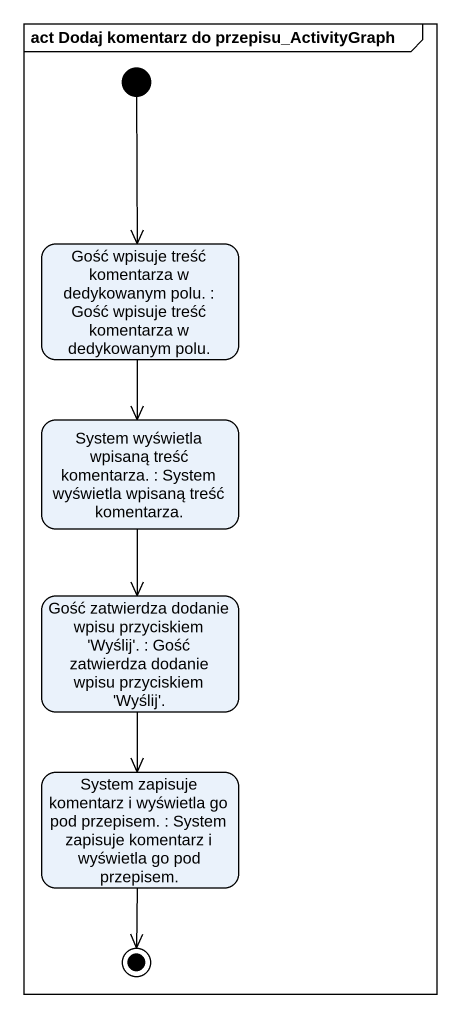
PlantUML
@startuml
mainframe act Dodaj komentarz do przepisu_ActivityGraph
hide empty description
state "Gość wpisuje treść komentarza w dedykowanym polu. : Gość wpisuje treść komentarza w dedykowanym polu." as Gość_wpisuje_treść
state "System wyświetla wpisaną treść komentarza. : System wyświetla wpisaną treść komentarza." as System_wyświetla_wpisaną
state "Gość zatwierdza dodanie wpisu przyciskiem 'Wyślij'. : Gość zatwierdza dodanie wpisu przyciskiem 'Wyślij'." as Gość_zatwierdza_dodanie
state "System zapisuje komentarz i wyświetla go pod przepisem. : System zapisuje komentarz i wyświetla go pod przepisem." as System_zapisuje_komentarz_i
[*] --> Gość_wpisuje_treść
Gość_wpisuje_treść --> System_wyświetla_wpisaną
System_wyświetla_wpisaną --> Gość_zatwierdza_dodanie
Gość_zatwierdza_dodanie --> System_zapisuje_komentarz_i
System_zapisuje_komentarz_i --> [*]
@enduml
